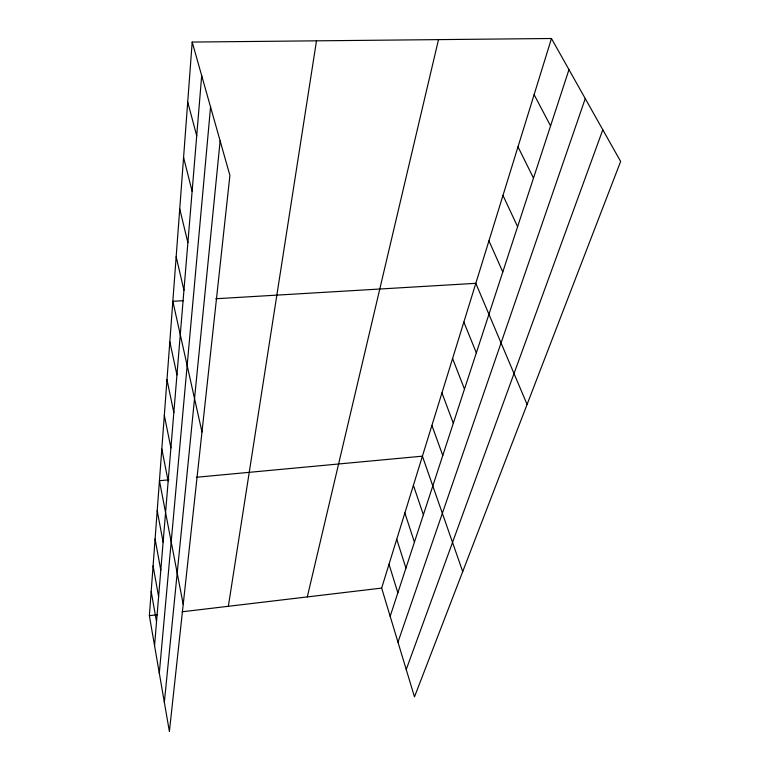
<?xml version="1.0" encoding="UTF-8"?>
<svg xmlns="http://www.w3.org/2000/svg" width="770" height="770" viewBox="0 0 770 770"><rect width="100%" height="100%" fill="white"/><g stroke="black" fill="none" stroke-linecap="round" stroke-linejoin="round"><path stroke-width="1.16" d="M192.192 42.061L229.903 175.416L169.39 731.5L149.37 615.682L192.192 42.061L551.464 38.5L620.63 161.469L414.481 696.86L381.65 588.087L551.464 38.5M154.558 645.684L201.692 75.633M159.303 673.173L210.556 106.982M164.347 702.336L220.133 140.872M228.353 606.298L316.489 40.829M307.297 596.914L438.505 39.616M390.169 616.318L568.972 69.627M397.965 642.151L585.258 98.579M406.233 669.525L602.804 129.774M149.37 615.682L157.561 614.71M182.144 611.784L381.65 588.087M168.977 479.825L159.448 480.711L183.222 604.421M196.388 477.265L422.412 456.167L462.712 571.6M183.587 300.666L172.836 301.301L201.981 431.98M215.812 298.75L475.822 283.322L527.084 404.423M534.12 94.643L550.569 125.905M517.998 146.82L533.495 178.12M502.974 195.426L517.604 226.688M488.95 240.827L502.791 271.983M463.848 322.053L476.341 352.862M452.587 358.522L464.483 389.11M441.951 392.912L453.318 423.259M431.912 425.415L442.769 455.484M413.403 485.312L423.375 514.803M404.856 512.964L414.424 542.147M396.743 539.25L405.934 568.125M389.014 564.256L397.859 592.813M187.716 102.044L196.716 135.77M183.578 157.504L192.125 191.258M179.737 208.93L187.88 242.608M176.166 256.737L183.943 290.271M169.814 341.764L176.946 374.846M166.984 379.716L173.837 412.528M164.318 415.396L170.911 447.909M161.816 449.006L168.158 481.183M157.205 510.674L163.115 542.157M155.088 539.029L160.795 570.147M153.086 565.912L158.61 596.663M151.18 591.427L156.531 621.804"/></g></svg>
